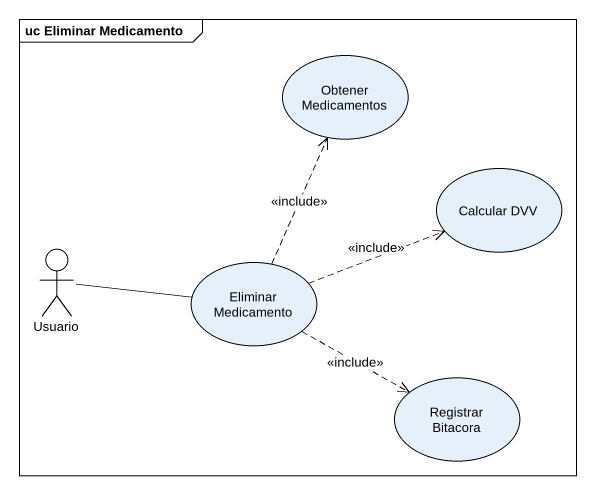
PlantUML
@startuml
mainframe uc Eliminar Medicamento
usecase "Obtener Medicamentos" as Obtener_Medicamentos
usecase "Calcular DVV" as Calcular_DVV
actor Usuario
usecase "Eliminar Medicamento" as Eliminar_Medicamento
usecase "Registrar Bitacora" as Registrar_Bitacora
Usuario -right- Eliminar_Medicamento
Eliminar_Medicamento .up.> Obtener_Medicamentos : <<include>>
Eliminar_Medicamento .right.> Calcular_DVV : <<include>>
Eliminar_Medicamento .right.> Registrar_Bitacora : <<include>>
@enduml
